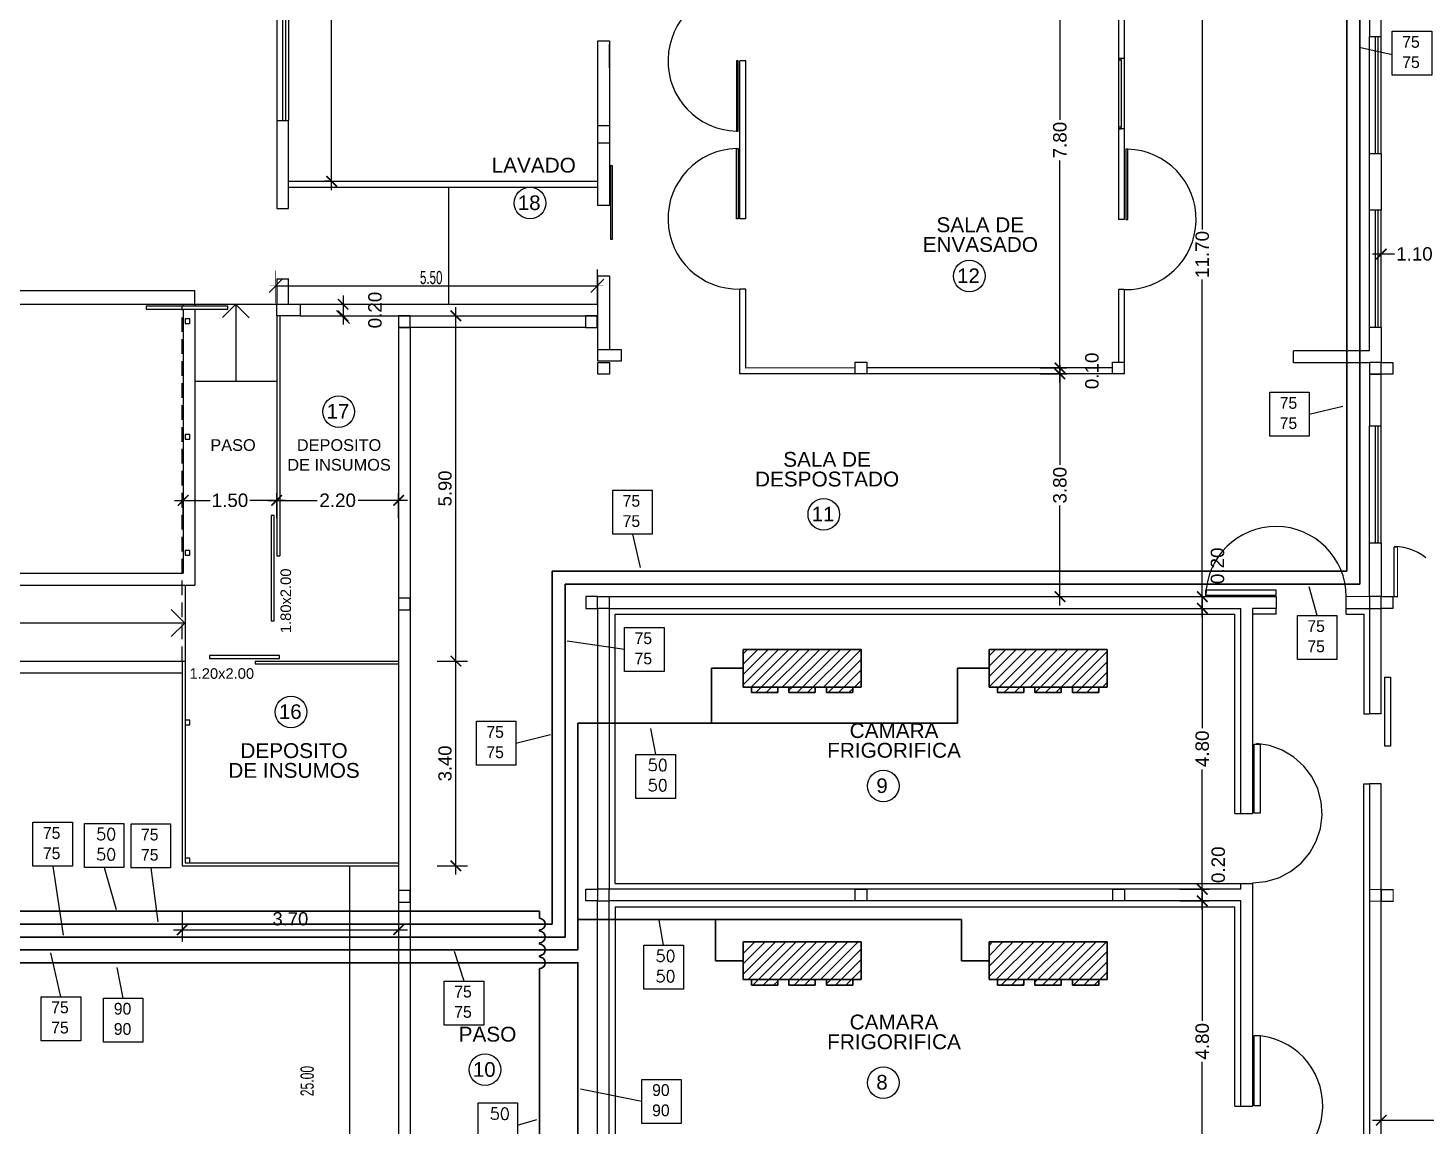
# Model space of a CAD drawing. Extents: x -106 to 115, y -156 to 65.
# Drawn here: x -19.23 to 4.67, y -73.95 to -55.18 of the extents above; entities that cross this region are included whole.
import ezdxf
from ezdxf.enums import TextEntityAlignment as Align

# ---------------------------------------------------------------- set-up
doc = ezdxf.new("R2010")
doc.units = 0
doc.header["$LTSCALE"] = 100
doc.header["$MEASUREMENT"] = 0
doc.linetypes.add('HIDDEN', pattern=[0.375, 0.25, -0.125])
doc.layers.get('0').update_dxf_attribs({"color": 9, "linetype": 'CONTINUOUS'})
doc.layers.get('DEFPOINTS').update_dxf_attribs({"color": 9, "linetype": 'CONTINUOUS'})
for name, color, linetype in [('COTAS', 9, 'CONTINUOUS'), ('IFA-MEDIA 02', 32, 'CONTINUOUS'), ('MUROS', 9, 'CONTINUOUS'), ('PUERTAS', 9, 'CONTINUOUS'), ('SOLADO-CORTE', 9, 'CONTINUOUS'), ('texto', 9, 'CONTINUOUS'), ('UNTITLED-1', 9, 'CONTINUOUS'), ('VENTANAS', 9, 'CONTINUOUS')]:
    doc.layers.add(name, color=color, linetype=linetype)
doc.layers.add('IFA-MEDIA 01', color=20, linetype='CONTINUOUS', lineweight=30)
doc.styles.get("Standard").update_dxf_attribs({"font": 'arial.ttf'})
doc.styles.add('STYLE1', font='arial.ttf', dxfattribs={"width": 0.9})
doc.dimstyles.new('ACOTA100', dxfattribs={"dimtxt": 0.225, "dimasz": 0.18, "dimexe": 0.2, "dimexo": 0.4, "dimgap": 0.07, "dimtad": 1, "dimzin": 0, "dimdsep": 46, "dimtxsty": 'STYLE1', "dimblk1": 'ARCHTICK', "dimblk2": 'ARCHTICK', "dimsah": 1, "dimcen": 0.05, "dimdle": 0.15, "dimclrd": 7, "dimclre": 7, "dimclrt": 7, "dimadec": 0, "dimazin": 0, "dimtfac": 1, "dimtmove": 2, "dimatfit": 3, "dimldrblk": 'ARCHTICK', "dimfxl": 1, "dimtvp": 1, "dimtolj": 1, "dimtzin": 0, "dimarcsym": 0})
doc.dimstyles.get("Standard").update_dxf_attribs({"dimtxt": 0.23, "dimasz": 0.18, "dimexe": 0.12, "dimexo": 0.2, "dimgap": 0.05, "dimtad": 0, "dimzin": 0, "dimdsep": 46, "dimtxsty": 'Standard', "dimblk": 'ARCHTICK', "dimcen": 0.09, "dimdle": 0.15, "dimadec": 0, "dimazin": 0, "dimtfac": 1, "dimtofl": 0, "dimtmove": 2, "dimatfit": 3, "dimfxl": 1, "dimtolj": 1, "dimtzin": 0, "dimarcsym": 0})

# ---------------------------------------------------------------- blocks, each defined once
blk = doc.blocks.new('_ARCHTICK')
at = {"color": 0, "linetype": 'ByBlock', "const_width": 0.15}
blk.add_lwpolyline([(-0.5, -0.5), (0.5, 0.5)], dxfattribs=at)
blk = doc.blocks.new('*D31')
at = {"layer": 'COTAS', "color": 7, "linetype": 'Continuous', "lineweight": -2, "transparency": 16777216}
for p, q in [((-11.919, -69.65), (-11.919, -65.85)), ((-12.241, -66), (-11.719, -66)), ((-12.241, -69.5), (-11.719, -69.5))]:
    blk.add_line(p, q, dxfattribs=at)
at = {"layer": 'DEFPOINTS', "color": 0, "linetype": 'Continuous', "transparency": 16777216}
for p in [(-12.541, -66), (-11.919, -66), (-12.541, -69.5)]:
    blk.add_point(p, dxfattribs=at)
at = {"layer": 'COTAS', "color": 7, "linetype": 'Continuous', "lineweight": -2, "transparency": 16777216, "xscale": 0.18, "yscale": 0.18, "zscale": 0.18}
for p, rotation in [((-11.919, -66), 90), ((-11.919, -69.5), 270)]:
    blk.add_blockref('_ARCHTICK', p, dxfattribs=dict(at, rotation=rotation))
at = {"layer": 'COTAS', "color": 7, "linetype": 'Continuous', "transparency": 16777216, "insert": (-12.104, -67.75), "char_height": 0.225, "attachment_point": 5, "rotation": 90}
blk.add_mtext('\\A1;3.40', dxfattribs=at)
blk = doc.blocks.new('*D32')
at = {"layer": 'COTAS', "color": 7, "linetype": 'Continuous', "lineweight": -2, "transparency": 16777216}
for p, q in [((-11.919, -66.15), (-11.919, -59.95)), ((-12.241, -60.1), (-11.719, -60.1)), ((-12.241, -66), (-11.719, -66))]:
    blk.add_line(p, q, dxfattribs=at)
at = {"layer": 'DEFPOINTS', "color": 0, "linetype": 'Continuous', "transparency": 16777216}
for p in [(-12.541, -60.1), (-11.919, -60.1), (-12.541, -66)]:
    blk.add_point(p, dxfattribs=at)
at = {"layer": 'COTAS', "color": 7, "linetype": 'Continuous', "lineweight": -2, "transparency": 16777216, "xscale": 0.18, "yscale": 0.18, "zscale": 0.18}
for p, rotation in [((-11.919, -60.1), 90), ((-11.919, -66), 270)]:
    blk.add_blockref('_ARCHTICK', p, dxfattribs=dict(at, rotation=rotation))
at = {"layer": 'COTAS', "color": 7, "linetype": 'Continuous', "transparency": 16777216, "insert": (-12.104, -63.05), "char_height": 0.225, "attachment_point": 5, "rotation": 90}
blk.add_mtext('\\A1;5.90', dxfattribs=at)
blk = doc.blocks.new('*D33')
at = {"layer": 'COTAS', "color": 7, "linetype": 'Continuous', "lineweight": -2, "transparency": 16777216}
for p, q in [((-16.598, -70.269), (-16.598, -70.792)), ((-12.898, -70.269), (-12.898, -70.792)), ((-16.748, -70.592), (-12.748, -70.592))]:
    blk.add_line(p, q, dxfattribs=at)
at = {"layer": 'DEFPOINTS', "color": 0, "linetype": 'Continuous', "transparency": 16777216}
for p in [(-16.598, -69.969), (-12.898, -69.969), (-12.898, -70.592)]:
    blk.add_point(p, dxfattribs=at)
at = {"layer": 'COTAS', "color": 7, "linetype": 'Continuous', "lineweight": -2, "transparency": 16777216, "xscale": 0.18, "yscale": 0.18, "zscale": 0.18, "rotation": 180}
blk.add_blockref('_ARCHTICK', (-16.598, -70.592), dxfattribs=at)
at = {"layer": 'COTAS', "color": 7, "linetype": 'Continuous', "lineweight": -2, "transparency": 16777216, "xscale": 0.18, "yscale": 0.18, "zscale": 0.18}
blk.add_blockref('_ARCHTICK', (-12.898, -70.592), dxfattribs=at)
at = {"layer": 'COTAS', "color": 7, "linetype": 'Continuous', "transparency": 16777216, "insert": (-14.748, -70.407), "char_height": 0.225, "attachment_point": 5}
blk.add_mtext('\\A1;3.70', dxfattribs=at)
blk = doc.blocks.new('*D125')
at = {"layer": 'COTAS', "color": 0, "linetype": 'Continuous', "lineweight": -2, "transparency": 16777216}
for p, q in [((-16.732, -63.253), (-16.119, -63.253)), ((-16.581, -63.56), (-16.581, -63.133)), ((-14.832, -63.253), (-15.444, -63.253)), ((-14.982, -63.56), (-14.982, -63.133))]:
    blk.add_line(p, q, dxfattribs=at)
at = {"layer": 'DEFPOINTS', "color": 0, "linetype": 'Continuous', "transparency": 16777216}
for p in [(-14.982, -63.253), (-16.581, -63.76), (-14.982, -63.76)]:
    blk.add_point(p, dxfattribs=at)
at = {"layer": 'COTAS', "color": 0, "linetype": 'Continuous', "lineweight": -2, "transparency": 16777216, "xscale": 0.18, "yscale": 0.18, "zscale": 0.18, "rotation": 180}
blk.add_blockref('_ARCHTICK', (-16.581, -63.253), dxfattribs=at)
at = {"layer": 'COTAS', "color": 0, "linetype": 'Continuous', "lineweight": -2, "transparency": 16777216, "xscale": 0.18, "yscale": 0.18, "zscale": 0.18}
blk.add_blockref('_ARCHTICK', (-14.982, -63.253), dxfattribs=at)
at = {"layer": 'COTAS', "color": 0, "linetype": 'Continuous', "transparency": 16777216, "insert": (-15.781, -63.253), "char_height": 0.23, "attachment_point": 5}
blk.add_mtext('\\A1;1.50', dxfattribs=at)
blk = doc.blocks.new('*D126')
at = {"layer": 'COTAS', "color": 0, "linetype": 'Continuous', "lineweight": -2, "transparency": 16777216}
for p, q in [((-15.132, -63.253), (-14.29, -63.253)), ((-14.982, -63.56), (-14.982, -63.133)), ((-12.748, -63.253), (-13.59, -63.253)), ((-12.898, -63.56), (-12.898, -63.133))]:
    blk.add_line(p, q, dxfattribs=at)
at = {"layer": 'DEFPOINTS', "color": 0, "linetype": 'Continuous', "transparency": 16777216}
for p in [(-12.898, -63.253), (-14.982, -63.76), (-12.898, -63.76)]:
    blk.add_point(p, dxfattribs=at)
at = {"layer": 'COTAS', "color": 0, "linetype": 'Continuous', "lineweight": -2, "transparency": 16777216, "xscale": 0.18, "yscale": 0.18, "zscale": 0.18, "rotation": 180}
blk.add_blockref('_ARCHTICK', (-14.982, -63.253), dxfattribs=at)
at = {"layer": 'COTAS', "color": 0, "linetype": 'Continuous', "lineweight": -2, "transparency": 16777216, "xscale": 0.18, "yscale": 0.18, "zscale": 0.18}
blk.add_blockref('_ARCHTICK', (-12.898, -63.253), dxfattribs=at)
at = {"layer": 'COTAS', "color": 0, "linetype": 'Continuous', "transparency": 16777216, "insert": (-13.94, -63.253), "char_height": 0.23, "attachment_point": 5}
blk.add_mtext('\\A1;2.20', dxfattribs=at)
blk = doc.blocks.new('*D127')
at = {"layer": 'COTAS', "color": 0, "linetype": 'Continuous', "lineweight": -2, "transparency": 16777216}
for p, q in [((3.753, -73.849), (5.65, -73.849)), ((3.903, -74.165), (3.903, -73.729)), ((8.253, -73.849), (6.356, -73.849)), ((8.103, -74.165), (8.103, -73.729))]:
    blk.add_line(p, q, dxfattribs=at)
at = {"layer": 'DEFPOINTS', "color": 0, "linetype": 'Continuous', "transparency": 16777216}
for p in [(8.103, -73.849), (3.903, -74.365), (8.103, -74.365)]:
    blk.add_point(p, dxfattribs=at)
at = {"layer": 'COTAS', "color": 0, "linetype": 'Continuous', "lineweight": -2, "transparency": 16777216, "xscale": 0.18, "yscale": 0.18, "zscale": 0.18, "rotation": 180}
blk.add_blockref('_ARCHTICK', (3.903, -73.849), dxfattribs=at)
at = {"layer": 'COTAS', "color": 0, "linetype": 'Continuous', "lineweight": -2, "transparency": 16777216, "xscale": 0.18, "yscale": 0.18, "zscale": 0.18}
blk.add_blockref('_ARCHTICK', (8.103, -73.849), dxfattribs=at)
at = {"layer": 'COTAS', "color": 0, "linetype": 'Continuous', "transparency": 16777216, "insert": (6.003, -73.849), "char_height": 0.23, "attachment_point": 5}
blk.add_mtext('\\A1;4.20', dxfattribs=at)
blk = doc.blocks.new('*D135')
at = {"layer": 'COTAS', "color": 0, "linetype": 'Continuous', "lineweight": -2, "transparency": 16777216}
for p, q in [((3.753, -59.042), (4.132, -59.042)), ((3.903, -59.445), (3.903, -58.922)), ((5.186, -59.042), (4.807, -59.042)), ((5.036, -59.445), (5.036, -58.922))]:
    blk.add_line(p, q, dxfattribs=at)
at = {"layer": 'DEFPOINTS', "color": 0, "linetype": 'Continuous', "transparency": 16777216}
for p in [(5.036, -59.042), (3.903, -59.645), (5.036, -59.645)]:
    blk.add_point(p, dxfattribs=at)
at = {"layer": 'COTAS', "color": 0, "linetype": 'Continuous', "lineweight": -2, "transparency": 16777216, "xscale": 0.18, "yscale": 0.18, "zscale": 0.18, "rotation": 180}
blk.add_blockref('_ARCHTICK', (3.903, -59.042), dxfattribs=at)
at = {"layer": 'COTAS', "color": 0, "linetype": 'Continuous', "lineweight": -2, "transparency": 16777216, "xscale": 0.18, "yscale": 0.18, "zscale": 0.18}
blk.add_blockref('_ARCHTICK', (5.036, -59.042), dxfattribs=at)
at = {"layer": 'COTAS', "color": 0, "linetype": 'Continuous', "transparency": 16777216, "insert": (4.47, -59.042), "char_height": 0.23, "attachment_point": 5}
blk.add_mtext('\\A1;1.10', dxfattribs=at)
blk = doc.blocks.new('*D141')
at = {"layer": 'COTAS', "color": 0, "linetype": 'Continuous', "lineweight": -2, "transparency": 16777216}
for p, q in [((0.843, -69.95), (0.843, -72.147)), ((0.46, -70.1), (0.963, -70.1)), ((0.843, -75.051), (0.843, -72.853)), ((0.46, -74.901), (0.963, -74.901))]:
    blk.add_line(p, q, dxfattribs=at)
at = {"layer": 'DEFPOINTS', "color": 0, "linetype": 'Continuous', "transparency": 16777216}
for p in [(0.26, -70.1), (0.843, -70.1), (0.26, -74.901)]:
    blk.add_point(p, dxfattribs=at)
at = {"layer": 'COTAS', "color": 0, "linetype": 'Continuous', "lineweight": -2, "transparency": 16777216, "xscale": 0.18, "yscale": 0.18, "zscale": 0.18}
for p, rotation in [((0.843, -70.1), 90), ((0.843, -74.901), 270)]:
    blk.add_blockref('_ARCHTICK', p, dxfattribs=dict(at, rotation=rotation))
at = {"layer": 'COTAS', "color": 0, "linetype": 'Continuous', "transparency": 16777216, "insert": (0.843, -72.5), "char_height": 0.23, "attachment_point": 5, "rotation": 90}
blk.add_mtext('\\A1;4.80', dxfattribs=at)
blk = doc.blocks.new('*D142')
at = {"layer": 'COTAS', "color": 0, "linetype": 'Continuous', "lineweight": -2, "transparency": 16777216}
for p, q in [((0.843, -64.949), (0.843, -67.147)), ((0.46, -65.099), (0.963, -65.099)), ((0.843, -70.05), (0.843, -67.853)), ((0.46, -69.9), (0.963, -69.9))]:
    blk.add_line(p, q, dxfattribs=at)
at = {"layer": 'DEFPOINTS', "color": 0, "linetype": 'Continuous', "transparency": 16777216}
for p in [(0.26, -65.099), (0.843, -65.099), (0.26, -69.9)]:
    blk.add_point(p, dxfattribs=at)
at = {"layer": 'COTAS', "color": 0, "linetype": 'Continuous', "lineweight": -2, "transparency": 16777216, "xscale": 0.18, "yscale": 0.18, "zscale": 0.18}
for p, rotation in [((0.843, -65.099), 90), ((0.843, -69.9), 270)]:
    blk.add_blockref('_ARCHTICK', p, dxfattribs=dict(at, rotation=rotation))
at = {"layer": 'COTAS', "color": 0, "linetype": 'Continuous', "transparency": 16777216, "insert": (0.843, -67.5), "char_height": 0.23, "attachment_point": 5, "rotation": 90}
blk.add_mtext('\\A1;4.80', dxfattribs=at)
blk = doc.blocks.new('*D143')
at = {"layer": 'COTAS', "color": 0, "linetype": 'Continuous', "lineweight": -2, "transparency": 16777216}
for p, q in [((0.843, -53.05), (0.843, -58.623)), ((0.46, -53.2), (0.963, -53.2)), ((0.843, -65.049), (0.843, -59.476)), ((0.46, -64.899), (0.963, -64.899))]:
    blk.add_line(p, q, dxfattribs=at)
at = {"layer": 'DEFPOINTS', "color": 0, "linetype": 'Continuous', "transparency": 16777216}
for p in [(0.26, -53.2), (0.843, -53.2), (0.26, -64.899)]:
    blk.add_point(p, dxfattribs=at)
at = {"layer": 'COTAS', "color": 0, "linetype": 'Continuous', "lineweight": -2, "transparency": 16777216, "xscale": 0.18, "yscale": 0.18, "zscale": 0.18}
for p, rotation in [((0.843, -53.2), 90), ((0.843, -64.899), 270)]:
    blk.add_blockref('_ARCHTICK', p, dxfattribs=dict(at, rotation=rotation))
at = {"layer": 'COTAS', "color": 0, "linetype": 'Continuous', "transparency": 16777216, "insert": (0.843, -59.05), "char_height": 0.23, "attachment_point": 5, "rotation": 90}
blk.add_mtext('\\A1;11.70', dxfattribs=at)
blk = doc.blocks.new('*D180')
at = {"layer": 'COTAS', "color": 0, "linetype": 'Continuous', "lineweight": -2, "transparency": 16777216}
for p, q in [((-13.848, -59.75), (-13.848, -60.25)), ((-14.212, -59.9), (-13.728, -59.9)), ((-14.212, -60.1), (-13.728, -60.1))]:
    blk.add_line(p, q, dxfattribs=at)
at = {"layer": 'DEFPOINTS', "color": 0, "linetype": 'Continuous', "transparency": 16777216}
for p in [(-14.412, -59.9), (-14.412, -60.1), (-13.848, -60.1)]:
    blk.add_point(p, dxfattribs=at)
at = {"layer": 'COTAS', "color": 0, "linetype": 'Continuous', "lineweight": -2, "transparency": 16777216, "xscale": 0.18, "yscale": 0.18, "zscale": 0.18}
for p, rotation in [((-13.848, -59.9), 90), ((-13.848, -60.1), 270)]:
    blk.add_blockref('_ARCHTICK', p, dxfattribs=dict(at, rotation=rotation))
at = {"layer": 'COTAS', "color": 0, "linetype": 'Continuous', "transparency": 16777216, "insert": (-13.301, -60), "char_height": 0.23, "attachment_point": 5, "rotation": 90}
blk.add_mtext('\\A1;0.20', dxfattribs=at)
blk = doc.blocks.new('*D233')
at = {"layer": 'COTAS', "color": 0, "linetype": 'Continuous', "lineweight": -2, "transparency": 16777216}
for p, q in [((-1.591, -60.94), (-1.591, -62.646)), ((-1.931, -61.09), (-1.471, -61.09)), ((-1.591, -65.049), (-1.591, -63.343)), ((-1.931, -64.899), (-1.471, -64.899))]:
    blk.add_line(p, q, dxfattribs=at)
at = {"layer": 'DEFPOINTS', "color": 0, "linetype": 'Continuous', "transparency": 16777216}
for p in [(-2.131, -61.09), (-1.591, -61.09), (-2.131, -64.899)]:
    blk.add_point(p, dxfattribs=at)
at = {"layer": 'COTAS', "color": 0, "linetype": 'Continuous', "lineweight": -2, "transparency": 16777216, "xscale": 0.18, "yscale": 0.18, "zscale": 0.18}
for p, rotation in [((-1.591, -61.09), 90), ((-1.591, -64.899), 270)]:
    blk.add_blockref('_ARCHTICK', p, dxfattribs=dict(at, rotation=rotation))
at = {"layer": 'COTAS', "color": 0, "linetype": 'Continuous', "transparency": 16777216, "insert": (-1.591, -62.995), "char_height": 0.23, "attachment_point": 5, "rotation": 90}
blk.add_mtext('\\A1;3.80', dxfattribs=at)
blk = doc.blocks.new('*D234')
at = {"layer": 'COTAS', "color": 0, "linetype": 'Continuous', "lineweight": -2, "transparency": 16777216}
for p, q in [((-1.591, -61.24), (-1.591, -60.84)), ((-1.931, -60.99), (-1.471, -60.99)), ((-1.931, -61.09), (-1.471, -61.09))]:
    blk.add_line(p, q, dxfattribs=at)
at = {"layer": 'DEFPOINTS', "color": 0, "linetype": 'Continuous', "transparency": 16777216}
for p in [(-2.131, -60.99), (-2.131, -61.09), (-1.591, -60.99)]:
    blk.add_point(p, dxfattribs=at)
at = {"layer": 'COTAS', "color": 0, "linetype": 'Continuous', "lineweight": -2, "transparency": 16777216, "xscale": 0.18, "yscale": 0.18, "zscale": 0.18}
for p, rotation in [((-1.591, -60.99), 90), ((-1.591, -61.09), 270)]:
    blk.add_blockref('_ARCHTICK', p, dxfattribs=dict(at, rotation=rotation))
at = {"layer": 'COTAS', "color": 0, "linetype": 'Continuous', "transparency": 16777216, "insert": (-1.043, -61.04), "char_height": 0.23, "attachment_point": 5, "rotation": 90}
blk.add_mtext('\\A1;0.10', dxfattribs=at)
blk = doc.blocks.new('*D235')
at = {"layer": 'COTAS', "color": 0, "linetype": 'Continuous', "lineweight": -2, "transparency": 16777216}
for p, q in [((-1.591, -53.05), (-1.591, -56.748)), ((-1.931, -53.2), (-1.471, -53.2)), ((-1.591, -61.14), (-1.591, -57.442)), ((-1.931, -60.99), (-1.471, -60.99))]:
    blk.add_line(p, q, dxfattribs=at)
at = {"layer": 'DEFPOINTS', "color": 0, "linetype": 'Continuous', "transparency": 16777216}
for p in [(-2.131, -53.2), (-1.591, -53.2), (-2.131, -60.99)]:
    blk.add_point(p, dxfattribs=at)
at = {"layer": 'COTAS', "color": 0, "linetype": 'Continuous', "lineweight": -2, "transparency": 16777216, "xscale": 0.18, "yscale": 0.18, "zscale": 0.18}
for p, rotation in [((-1.591, -53.2), 90), ((-1.591, -60.99), 270)]:
    blk.add_blockref('_ARCHTICK', p, dxfattribs=dict(at, rotation=rotation))
at = {"layer": 'COTAS', "color": 0, "linetype": 'Continuous', "transparency": 16777216, "insert": (-1.591, -57.095), "char_height": 0.23, "attachment_point": 5, "rotation": 90}
blk.add_mtext('\\A1;7.80', dxfattribs=at)
blk = doc.blocks.new('*D263')
at = {"layer": 'COTAS', "color": 0, "linetype": 'Continuous', "lineweight": -2, "transparency": 16777216}
for p, q in [((-14.043, -51.25), (-14.043, -54.251)), ((-14.048, -51.4), (-14.163, -51.4)), ((-14.043, -57.95), (-14.043, -54.949)), ((-14.087, -57.8), (-14.163, -57.8))]:
    blk.add_line(p, q, dxfattribs=at)
at = {"layer": 'DEFPOINTS', "color": 0, "linetype": 'Continuous', "transparency": 16777216}
for p in [(-14.043, -51.4), (-13.848, -51.4), (-13.887, -57.8)]:
    blk.add_point(p, dxfattribs=at)
at = {"layer": 'COTAS', "color": 0, "linetype": 'Continuous', "lineweight": -2, "transparency": 16777216, "xscale": 0.18, "yscale": 0.18, "zscale": 0.18}
for p, rotation in [((-14.043, -51.4), 90), ((-14.043, -57.8), 270)]:
    blk.add_blockref('_ARCHTICK', p, dxfattribs=dict(at, rotation=rotation))
at = {"layer": 'COTAS', "color": 0, "linetype": 'Continuous', "transparency": 16777216, "insert": (-14.043, -54.6), "char_height": 0.23, "attachment_point": 5, "rotation": 90}
blk.add_mtext('\\A1;6.40', dxfattribs=at)
blk = doc.blocks.new('hx4527')
at = {"layer": 'IFA-MEDIA 01', "linetype": 'Continuous'}
h = blk.add_hatch(dxfattribs=at)
h.set_pattern_fill('ANSI31', color=256)
h.paths.add_polyline_path([(-5.788, -75.927), (-7.808, -75.927), (-7.808, -76.572), (-5.788, -76.572)])
h.paths.add_polyline_path([(-7.216, -76.572), (-7.666, -76.572), (-7.666, -76.667), (-7.216, -76.667)])
h.paths.add_polyline_path([(-6.573, -76.572), (-7.023, -76.572), (-7.023, -76.667), (-6.573, -76.667)])
h.paths.add_polyline_path([(-5.931, -76.572), (-6.381, -76.572), (-6.381, -76.667), (-5.931, -76.667)])
for p, q in [((-7.808, -75.927), (-5.788, -75.927)), ((-7.808, -75.927), (-7.808, -76.572)), ((-7.808, -75.927), (-5.788, -75.927)), ((-5.788, -75.927), (-5.788, -76.572)), ((-5.788, -76.572), (-7.808, -76.572)), ((-7.666, -76.667), (-7.666, -76.572)), ((-7.666, -76.667), (-7.216, -76.667)), ((-7.216, -76.667), (-7.216, -76.572)), ((-7.023, -76.667), (-7.023, -76.572)), ((-7.023, -76.667), (-6.573, -76.667)), ((-6.573, -76.667), (-6.573, -76.572)), ((-6.381, -76.667), (-6.381, -76.572)), ((-6.381, -76.667), (-5.931, -76.667)), ((-5.931, -76.667), (-5.931, -76.572))]:
    blk.add_line(p, q, dxfattribs=at)

msp = doc.modelspace()

# ---------------------------------------------------------------- linework, layer by layer
at = {"linetype": 'Continuous'}
for p, q in [((-14.982, -53.501), (-14.982, -56.761)), ((-14.882, -53.501), (-14.882, -56.761)), ((-14.832, -53.501), (-14.832, -56.761)), ((-14.781, -53.501), (-14.781, -56.761)), ((3.703, -54.602), (3.703, -55.326)), ((3.903, -55.326), (3.903, -54.602)), ((-9.492, -55.4), (-9.292, -55.4)), ((3.703, -57.326), (3.703, -55.326)), ((3.703, -55.326), (3.903, -55.326)), ((3.803, -57.326), (3.803, -55.326)), ((3.853, -57.326), (3.853, -55.326)), ((3.903, -57.326), (3.903, -55.326)), ((-14.982, -56.761), (-14.781, -56.761)), ((-14.982, -56.761), (-14.982, -58.265)), ((-14.781, -58.265), (-14.781, -56.761)), ((-14.781, -57.8), (-9.5, -57.8)), ((-14.781, -57.9), (-9.5, -57.9)), ((-14.982, -58.265), (-14.781, -58.265)), ((3.703, -60.295), (3.703, -58.295)), ((3.803, -60.295), (3.803, -58.295)), ((3.853, -60.295), (3.853, -58.295)), ((3.903, -60.295), (3.903, -58.295)), ((-14.982, -59.465), (-14.781, -59.465)), ((-14.982, -59.465), (-14.982, -59.9)), ((-14.781, -59.9), (-14.781, -59.465)), ((-16.581, -59.9), (-16.581, -59.935)), ((-16.581, -59.985), (-16.581, -64.5)), ((-16.381, -59.9), (-16.381, -59.935)), ((-16.381, -59.9), (-14.982, -59.9)), ((-16.381, -59.985), (-16.381, -64.7)), ((-14.582, -59.9), (-9.5, -59.9)), ((-14.582, -60.1), (-9.5, -60.1)), ((-9.7, -60.3), (-12.898, -60.3)), ((-12.898, -60.3), (-12.898, -85.1)), ((-12.698, -60.3), (-12.698, -85.1)), ((3.703, -60.7), (3.703, -60.295)), ((3.703, -60.295), (3.903, -60.295)), ((3.903, -60.295), (3.903, -60.895)), ((2.404, -60.9), (2.404, -60.7)), ((3.703, -60.7), (2.404, -60.7)), ((3.703, -60.9), (2.404, -60.9)), ((3.903, -61.095), (3.703, -61.095)), ((3.703, -61.095), (3.703, -61.98)), ((3.903, -61.98), (3.903, -61.095)), ((-16.381, -61.218), (-14.982, -61.218)), ((3.703, -63.98), (3.703, -61.98)), ((3.703, -61.98), (3.903, -61.98)), ((3.803, -63.98), (3.803, -61.98)), ((3.853, -63.98), (3.853, -61.98)), ((3.903, -63.98), (3.903, -61.98)), ((3.703, -64.899), (3.703, -63.98)), ((3.703, -63.98), (3.903, -63.98)), ((3.903, -63.98), (3.903, -64.899)), ((-21.081, -64.5), (-16.581, -64.5)), ((-21.081, -64.7), (-16.381, -64.7)), ((-16.548, -64.7), (-16.548, -66)), ((-9.295, -64.899), (1.701, -64.899)), ((1.701, -64.88), (1.701, -64.899)), ((1.701, -64.899), (2.107, -64.899)), ((2.107, -64.899), (2.107, -65.099)), ((3.303, -65.099), (3.303, -64.899)), ((3.703, -64.899), (3.303, -64.9)), ((-9.495, -65.099), (-9.495, -69.9)), ((-9.295, -65.099), (-9.295, -69.9)), ((-9.295, -65.099), (1.501, -65.099)), ((-9.195, -69.8), (-9.195, -65.199)), ((-9.195, -65.199), (1.401, -65.199)), ((1.401, -68.605), (1.401, -65.199)), ((1.501, -68.605), (1.501, -65.099)), ((2.107, -65.099), (1.701, -65.099)), ((1.701, -65.099), (1.701, -68.605)), ((2.107, -65.199), (1.701, -65.199)), ((2.107, -65.199), (2.107, -65.099)), ((3.303, -65.099), (3.703, -65.099)), ((3.303, -65.199), (3.303, -65.104)), ((3.303, -65.199), (3.603, -65.199)), ((3.603, -65.199), (3.603, -66.901)), ((3.703, -65.099), (3.703, -66.901)), ((3.903, -66.901), (3.903, -65.104)), ((-21.081, -66), (-16.598, -66)), ((-21.081, -66.2), (-16.598, -66.2)), ((3.603, -66.901), (3.702, -66.901)), ((3.903, -66.901), (3.703, -66.901)), ((3.603, -81.947), (3.603, -68.098)), ((3.603, -68.098), (3.703, -68.098)), ((3.903, -68.098), (3.703, -68.098)), ((3.703, -68.098), (3.703, -81.947)), ((3.903, -81.947), (3.903, -68.098)), ((1.401, -68.605), (1.501, -68.605)), ((1.501, -68.605), (1.701, -68.605)), ((1.501, -69.9), (-9.295, -69.9)), ((-9.195, -69.8), (1.501, -69.8)), ((1.501, -69.9), (1.501, -69.8)), ((1.501, -69.8), (1.701, -69.8)), ((1.701, -69.8), (1.701, -73.606)), ((-9.495, -74.901), (-9.495, -70.1)), ((-9.295, -74.901), (-9.295, -70.1)), ((1.501, -70.1), (-9.295, -70.1)), ((-9.195, -70.2), (1.401, -70.2)), ((-9.195, -70.2), (-9.195, -74.801)), ((1.401, -73.606), (1.401, -70.2)), ((1.501, -73.606), (1.501, -70.1)), ((1.401, -73.606), (1.501, -73.606)), ((1.501, -73.606), (1.701, -73.606))]:
    msp.add_line(p, q, dxfattribs=at)
for points in [[(3.903, -58.295), (3.703, -58.295), (3.703, -57.326), (3.903, -57.326)], [(-14.982, -59.9), (-14.582, -59.9), (-14.582, -60.1), (-14.982, -60.1)], [(-16.548, -60.23), (-16.468, -60.23), (-16.468, -60.15), (-16.548, -60.15)], [(-12.898, -60.3), (-12.698, -60.3), (-12.698, -60.1), (-12.898, -60.1)], [(-9.5, -60.1), (-9.7, -60.1), (-9.7, -60.3), (-9.5, -60.3)], [(3.703, -61.095), (3.903, -61.095), (3.903, -60.895), (3.703, -60.895)], [(4.103, -61.095), (3.903, -61.095), (3.903, -60.895), (4.103, -60.895)], [(-16.548, -62.21), (-16.468, -62.21), (-16.468, -62.13), (-16.548, -62.13)], [(-16.548, -64.19), (-16.468, -64.19), (-16.468, -64.11), (-16.548, -64.11)], [(-12.898, -65.123), (-12.698, -65.123), (-12.698, -64.923), (-12.898, -64.923)], [(-9.695, -65.099), (-9.495, -65.099), (-9.495, -64.899), (-9.695, -64.899)], [(-9.295, -65.099), (-9.495, -65.099), (-9.495, -64.899), (-9.295, -64.899)], [(3.703, -65.099), (3.903, -65.099), (3.903, -64.899), (3.703, -64.899)], [(4.103, -65.099), (3.903, -65.099), (3.903, -64.899), (4.103, -64.899)], [(-16.548, -67.09), (-16.468, -67.09), (-16.468, -67.01), (-16.548, -67.01)], [(-16.548, -69.45), (-16.468, -69.45), (-16.468, -69.37), (-16.548, -69.37)], [(-12.898, -70.123), (-12.698, -70.123), (-12.698, -69.923), (-12.898, -69.923)], [(-9.495, -70.1), (-9.695, -70.1), (-9.695, -69.9), (-9.495, -69.9)], [(-9.495, -70.1), (-9.295, -70.1), (-9.295, -69.9), (-9.495, -69.9)], [(-5.09, -69.9), (-4.89, -69.9), (-4.89, -70.1), (-5.09, -70.1)], [(-0.687, -69.9), (-0.487, -69.9), (-0.487, -70.1), (-0.687, -70.1)]]:
    msp.add_lwpolyline(points, close=True, dxfattribs=at)
at = {"layer": 'COTAS', "linetype": 'Continuous'}
for p, q in [((-12.041, -59.9), (-12.041, -57.9)), ((0.843, -65.249), (0.843, -64.749)), ((0.46, -64.899), (0.963, -64.899)), ((0.46, -65.099), (0.963, -65.099)), ((0.843, -70.25), (0.843, -69.75)), ((0.46, -69.9), (0.963, -69.9)), ((0.46, -70.1), (0.963, -70.1))]:
    msp.add_line(p, q, dxfattribs=at)
at = {"layer": 'IFA-MEDIA 01', "linetype": 'Continuous'}
for p, q in [((3.316, -64.465), (3.316, -11.235)), ((3.536, -64.685), (3.536, -25.077)), ((-10.271, -70.497), (-10.271, -64.465)), ((3.316, -64.465), (-10.271, -64.465)), ((-10.051, -70.717), (-10.051, -64.685)), ((3.536, -64.685), (-10.051, -64.685)), ((-7.009, -66.122), (-7.549, -66.122)), ((-7.549, -66.122), (-7.549, -67.064)), ((-2.802, -66.122), (-3.343, -66.122)), ((-3.343, -66.122), (-3.343, -67.064)), ((-9.831, -70.937), (-9.831, -67.064)), ((-3.343, -67.064), (-9.831, -67.064)), ((-37.906, -70.277), (-10.491, -70.277)), ((-37.686, -70.497), (-10.271, -70.497)), ((-10.491, -70.277), (-10.491, -70.397)), ((-3.273, -70.416), (-9.831, -70.416)), ((-7.48, -71.122), (-7.48, -70.416)), ((-3.273, -71.122), (-3.273, -70.416)), ((-37.466, -70.717), (-10.051, -70.717)), ((-10.491, -70.597), (-10.491, -70.617)), ((-37.246, -70.937), (-9.831, -70.937)), ((-10.491, -70.817), (-10.491, -70.837)), ((-37.026, -71.157), (-9.831, -71.157)), ((-10.491, -71.037), (-10.491, -71.057)), ((-9.831, -71.146), (-9.831, -80.417)), ((-7.009, -71.122), (-7.48, -71.122)), ((-2.802, -71.122), (-3.273, -71.122)), ((-10.491, -71.257), (-10.491, -84.468))]:
    msp.add_line(p, q, dxfattribs=at)
for centre in [(-10.491, -70.497), (-10.491, -70.717), (-10.491, -70.937), (-10.491, -71.157)]:
    msp.add_arc(centre, 0.1, 270, 90, dxfattribs=at)
at = {"layer": 'IFA-MEDIA 02', "linetype": 'Continuous'}
for p, q in [((4.092, -55.637), (3.554, -55.516)), ((2.671, -61.781), (3.247, -61.644)), ((-8.9, -63.831), (-8.767, -64.4)), ((2.807, -65.22), (2.673, -64.733)), ((-9.034, -65.803), (-10.018, -65.66)), ((-8.502, -67.595), (-8.586, -67.15)), ((-10.893, -67.406), (-10.299, -67.256)), ((-18.812, -69.508), (-18.635, -70.686)), ((-17.932, -69.529), (-17.726, -70.245)), ((-17.135, -69.535), (-17.014, -70.46)), ((-8.366, -70.859), (-8.444, -70.43)), ((-18.67, -71.737), (-18.845, -70.986)), ((-11.779, -71.469), (-11.941, -70.967)), ((-17.607, -71.76), (-17.711, -71.236)), ((-8.739, -73.527), (-9.79, -73.317)), ((-10.865, -73.931), (-10.533, -73.835))]:
    msp.add_line(p, q, dxfattribs=at)
at = {"layer": 'IFA-MEDIA 02'}
for points in [[(4.092, -55.234), (4.766, -55.234), (4.766, -55.986), (4.092, -55.986)], [(1.997, -61.405), (2.671, -61.405), (2.671, -62.157), (1.997, -62.157)], [(-9.237, -63.078), (-8.563, -63.078), (-8.563, -63.831), (-9.237, -63.831)], [(2.469, -65.22), (3.144, -65.22), (3.144, -65.972), (2.469, -65.972)], [(-9.034, -65.427), (-8.359, -65.427), (-8.359, -66.179), (-9.034, -66.179)], [(-11.567, -67.03), (-10.893, -67.03), (-10.893, -67.782), (-11.567, -67.782)], [(-8.839, -67.595), (-8.165, -67.595), (-8.165, -68.347), (-8.839, -68.347)], [(-19.15, -68.756), (-18.475, -68.756), (-18.475, -69.508), (-19.15, -69.508)], [(-18.27, -68.777), (-17.595, -68.777), (-17.595, -69.529), (-18.27, -69.529)], [(-17.472, -68.783), (-16.798, -68.783), (-16.798, -69.535), (-17.472, -69.535)], [(-8.704, -70.859), (-8.029, -70.859), (-8.029, -71.611), (-8.704, -71.611)], [(-12.116, -71.469), (-11.442, -71.469), (-11.442, -72.221), (-12.116, -72.221)], [(-19.007, -71.737), (-18.333, -71.737), (-18.333, -72.489), (-19.007, -72.489)], [(-17.944, -71.76), (-17.269, -71.76), (-17.269, -72.512), (-17.944, -72.512)], [(-8.739, -73.151), (-8.065, -73.151), (-8.065, -73.903), (-8.739, -73.903)], [(-11.539, -73.554), (-10.865, -73.554), (-10.865, -74.307), (-11.539, -74.307)]]:
    msp.add_lwpolyline(points, close=True, dxfattribs=at)
at = {"layer": 'MUROS'}
for p, q in [((-6.963, -55.741), (-7.063, -55.741)), ((-0.492, -55.7), (-0.592, -55.7)), ((-0.492, -56.9), (-0.592, -56.9)), ((-6.963, -58.441), (-7.063, -58.441)), ((-0.492, -58.45), (-0.592, -58.45)), ((-6.963, -59.641), (-7.063, -59.641)), ((-0.492, -59.65), (-0.592, -59.65))]:
    msp.add_line(p, q, dxfattribs=at)
at = {"layer": 'MUROS', "linetype": 'Continuous'}
for p, q in [((-21.831, -59.668), (-16.381, -59.668)), ((-16.381, -59.9), (-16.381, -59.668)), ((-22.032, -59.9), (-16.381, -59.9)), ((-14.982, -60.1), (-14.982, -64.2)), ((-14.931, -60.1), (-14.931, -64.2)), ((-14.982, -64.2), (-14.931, -64.2)), ((-16.598, -66), (-16.598, -69.5)), ((-16.598, -66), (-16.548, -66)), ((-16.548, -66), (-16.548, -69.45)), ((-15.348, -66), (-15.348, -66.05)), ((-15.348, -66), (-12.898, -66)), ((-15.348, -66.05), (-12.898, -66.05)), ((-16.598, -69.5), (-12.898, -69.5)), ((-16.548, -69.45), (-12.898, -69.45))]:
    msp.add_line(p, q, dxfattribs=at)
at = {"layer": 'MUROS', "linetype": 'HIDDEN', "ltscale": 0.01}
msp.add_line((-16.598, -66), (-16.598, -59.92), dxfattribs=at)
at = {"layer": 'MUROS', "linetype": 'Continuous', "flags": 128}
for points in [[(-0.592, -54.9), (-0.592, -55.7)], [(-0.492, -54.9), (-0.492, -55.7)], [(-7.063, -58.441), (-7.063, -55.741)], [(-6.963, -58.441), (-6.963, -55.741)], [(-0.592, -56.9), (-0.592, -58.45)], [(-0.492, -56.9), (-0.492, -58.45)], [(-0.492, -59.65), (-0.492, -61.09), (-7.063, -61.091), (-7.063, -59.641)], [(-5.091, -60.99), (-6.963, -60.991), (-6.963, -59.641)], [(-0.592, -59.65), (-0.592, -60.89)], [(-0.692, -60.99), (-4.891, -60.99)]]:
    msp.add_lwpolyline(points, dxfattribs=at)
at = {"layer": 'PUERTAS'}
for points in [[(-7.122, -55.741), (-7.122, -56.941), (-7.092, -56.941), (-7.092, -55.741)], [(-7.122, -58.441), (-7.122, -57.241), (-7.092, -57.241), (-7.092, -58.441)], [(-0.432, -58.45), (-0.432, -57.25), (-0.462, -57.25), (-0.462, -58.45)]]:
    msp.add_lwpolyline(points, close=True, dxfattribs=at)
at = {"layer": 'PUERTAS', "linetype": 'Continuous'}
msp.add_lwpolyline([(-17.215, -59.985), (-15.815, -59.985), (-15.815, -59.935), (-17.215, -59.935)], close=True, dxfattribs=at)
at = {"layer": 'PUERTAS'}
for centre, start, end in [((-7.092, -55.741), 88.5837, 268.5837), ((-7.092, -58.441), 91.4163, 271.4163), ((-0.462, -58.45), 268.5837, 88.5837)]:
    msp.add_arc(centre, 1.2, start, end, dxfattribs=at)
at = {"layer": 'SOLADO-CORTE', "linetype": 'Continuous'}
for points in [[(-15.077, -65.313), (-15.027, -65.313), (-15.027, -63.513), (-15.077, -63.513)], [(-14.933, -65.956), (-14.933, -65.906), (-16.133, -65.906), (-16.133, -65.956)]]:
    msp.add_lwpolyline(points, close=True, dxfattribs=at)
at = {"layer": 'texto', "linetype": 'Continuous'}
msp.add_lwpolyline([(-9.243, -58.787), (-9.243, -57.537), (-9.273, -57.537), (-9.273, -58.787)], close=True, dxfattribs=at)
for centre, radius in [((4.578, -45.728), 110.721), ((-10.652, -58.172), 0.27), ((-3.14, -59.419), 0.27), ((-13.921, -61.736), 0.27), ((-5.628, -63.493), 0.27), ((-14.737, -66.87), 0.27), ((-4.612, -68.135), 0.27), ((-11.42, -72.986), 0.27), ((-4.612, -73.205), 0.27)]:
    msp.add_circle(centre, radius, dxfattribs=at)
at = {"layer": 'UNTITLED-1', "linetype": 'Continuous'}
for p, q in [((-9.492, -58.215), (-9.492, -55.4)), ((-9.297, -55.454), (-9.297, -55.859)), ((-9.292, -55.4), (-9.292, -58.215)), ((-9.49, -56.846), (-9.29, -56.846)), ((-9.49, -57.146), (-9.49, -56.846)), ((-9.29, -56.846), (-9.29, -57.146)), ((-9.29, -57.146), (-9.49, -57.146)), ((-9.292, -58.215), (-9.492, -58.215)), ((-9.308, -58.217), (-9.426, -58.211)), ((-9.5, -59.307), (-9.5, -59.887)), ((-9.492, -59.415), (-9.292, -59.415)), ((-9.492, -60.68), (-9.492, -59.415)), ((-9.292, -59.415), (-9.292, -60.68)), ((-15, -59.587), (-9.5, -59.587)), ((-15.681, -59.9), (-15.911, -60.13)), ((-15.681, -59.9), (-15.681, -61.218)), ((-15.681, -59.906), (-15.452, -60.136)), ((-9.292, -60.68), (-9.492, -60.68)), ((-9.491, -60.676), (-9.091, -60.676)), ((-9.491, -60.876), (-9.491, -60.676)), ((-9.091, -60.676), (-9.091, -60.876)), ((-9.091, -60.876), (-9.491, -60.876)), ((-9.491, -60.896), (-9.291, -60.896)), ((-9.491, -61.096), (-9.491, -60.896)), ((-9.291, -60.896), (-9.291, -61.096)), ((-5.091, -60.891), (-4.891, -60.891)), ((-5.091, -61.091), (-5.091, -60.891)), ((-4.891, -60.891), (-4.891, -61.091)), ((-9.291, -61.096), (-9.491, -61.096)), ((-4.891, -61.091), (-5.091, -61.091)), ((4.21, -64.048), (4.127, -64.044)), ((4.292, -64.06), (4.21, -64.048)), ((4.373, -64.08), (4.292, -64.06)), ((4.452, -64.108), (4.373, -64.08)), ((4.527, -64.144), (4.452, -64.108)), ((4.599, -64.187), (4.527, -64.144)), ((4.666, -64.236), (4.599, -64.187)), ((0.903, -64.78), (2.103, -64.78)), ((0.903, -64.88), (0.903, -64.78)), ((2.103, -64.88), (0.903, -64.88)), ((2.103, -64.78), (2.103, -64.88)), ((-16.554, -65.35), (-16.784, -65.12)), ((-16.548, -65.35), (-21.081, -65.35)), ((-16.554, -65.35), (-16.784, -65.58)), ((3.963, -66.274), (4.063, -66.274)), ((3.963, -67.454), (3.963, -66.274)), ((4.063, -66.274), (4.063, -67.454)), ((1.733, -67.42), (1.833, -67.42)), ((1.733, -68.6), (1.733, -67.42)), ((1.995, -67.446), (1.768, -67.412)), ((1.833, -67.42), (1.833, -68.6)), ((2.21, -67.523), (1.995, -67.446)), ((2.407, -67.641), (2.21, -67.523)), ((2.578, -67.794), (2.407, -67.641)), ((4.063, -67.454), (3.963, -67.454)), ((2.717, -67.976), (2.578, -67.794)), ((2.817, -68.182), (2.717, -67.976)), ((2.877, -68.404), (2.817, -68.182)), ((1.833, -68.6), (1.733, -68.6)), ((2.893, -68.632), (2.877, -68.404)), ((2.864, -68.86), (2.893, -68.632)), ((2.681, -69.278), (2.793, -69.078)), ((2.793, -69.078), (2.864, -68.86)), ((2.533, -69.453), (2.681, -69.278)), ((-13.733, -96.014), (-13.733, -69.5)), ((2.354, -69.596), (2.533, -69.453)), ((1.703, -69.79), (1.931, -69.768)), ((1.931, -69.768), (2.151, -69.703)), ((2.151, -69.703), (2.354, -69.596))]:
    msp.add_line(p, q, dxfattribs=at)
at = {"layer": 'UNTITLED-1'}
for p, q in [((-14.888, -59.475), (-15.112, -59.7)), ((-9.612, -59.7), (-9.388, -59.475)), ((-13.959, -60.008), (-13.735, -60.232))]:
    msp.add_line(p, q, dxfattribs=at)
at = {"layer": 'UNTITLED-1', "linetype": 'Continuous', "const_width": 0.00762}
for points in [[(-15, -59.327), (-15, -59.887)], [(-15.1, -59.587), (-15, -59.587)], [(-9.5, -59.587), (-9.4, -59.587)], [(-13.847, -60.12), (-13.847, -60.22)]]:
    msp.add_lwpolyline(points, dxfattribs=at)
at = {"layer": 'UNTITLED-1', "linetype": 'Continuous'}
for points in [[(-0.692, -60.89), (-0.492, -60.89), (-0.492, -61.09), (-0.692, -61.09)], [(1.733, -72.4), (1.833, -72.4), (1.833, -73.6), (1.733, -73.6)]]:
    msp.add_lwpolyline(points, close=True, dxfattribs=at)
at = {"layer": 'UNTITLED-1', "linetype": 'Continuous', "const_width": 0.0203}
for points in [[(4.122, -64.054), (4.182, -64.054), (4.182, -64.899), (4.122, -64.899)], [(3.704, -69.905), (3.904, -69.905), (3.904, -70.105), (3.704, -70.105)], [(3.906, -69.907), (4.106, -69.907), (4.106, -70.107), (3.906, -70.107)]]:
    msp.add_lwpolyline(points, close=True, dxfattribs=at)
at = {"layer": 'UNTITLED-1', "linetype": 'Continuous'}
for centre, start, end in [((2.103, -64.9), 0, 179.3649), ((1.703, -73.6), 270, 87.6168)]:
    msp.add_arc(centre, 1.2, start, end, dxfattribs=at)
at = {"layer": 'VENTANAS'}
for p, q in [((-0.592, -55.725), (-0.592, -56.875)), ((-0.542, -55.725), (-0.542, -56.875)), ((-0.492, -55.7), (-0.492, -56.9))]:
    msp.add_line(p, q, dxfattribs=at)
for points in [[(-0.592, -55.7), (-0.592, -55.725), (-0.542, -55.725), (-0.542, -55.7)], [(-0.592, -56.875), (-0.592, -56.9), (-0.542, -56.9), (-0.542, -56.875)]]:
    msp.add_lwpolyline(points, close=True, dxfattribs=at)

# ---------------------------------------------------------------- block references
at = {"layer": 'COTAS', "linetype": 'Continuous', "xscale": 0.18, "yscale": 0.18, "zscale": 0.18}
for p, rotation in [((0.843, -64.899), 90), ((0.843, -65.099), 270), ((0.843, -69.9), 90), ((0.843, -70.1), 270)]:
    msp.add_blockref('_ARCHTICK', p, dxfattribs=dict(at, rotation=rotation))
at = {"layer": 'IFA-MEDIA 01', "linetype": 'Continuous'}
for p in [(0.8, 10.127), (5.006, 10.127), (0.8, 5.127), (5.006, 5.127)]:
    msp.add_blockref('hx4527', p, dxfattribs=at)

# ---------------------------------------------------------------- texts
at = {"linetype": 'Continuous'}
msp.add_text('1.80x2.00', height=0.18, rotation=90, dxfattribs=at).set_placement((-14.737, -65.523))
msp.add_text('1.20x2.00', height=0.18, dxfattribs=at).set_placement((-16.473, -66.303))
at = {"layer": 'COTAS', "linetype": 'Continuous', "char_height": 0.23, "attachment_point": 5, "rotation": 90}
for insert in [(1.104, -64.372), (1.117, -69.482)]:
    msp.add_mtext('\\A1;0.20', dxfattribs=dict(at, insert=insert))
at = {"layer": 'IFA-MEDIA 02', "char_height": 0.20101, "width": 1.0497, "attachment_point": 1}
for s, insert in [('{\\Ftxt|c0;75}', (4.262, -55.316)), ('{\\Ftxt|c0;75}', (4.262, -55.662)), ('{\\Ftxt|c0;75}', (2.167, -61.487)), ('{\\Ftxt|c0;75}', (2.167, -61.833)), ('{\\Ftxt|c0;75}', (-9.067, -63.161)), ('{\\Ftxt|c0;75}', (-9.067, -63.507)), ('{\\Ftxt|c0;75}', (2.64, -65.302)), ('{\\Ftxt|c0;75}', (-8.863, -65.509)), ('{\\Ftxt|c0;75}', (2.64, -65.648)), ('{\\Ftxt|c0;75}', (-8.863, -65.855)), ('{\\Ftxt|c0;75}', (-11.397, -67.112)), ('{\\Ftxt|c0;75}', (-11.397, -67.458)), ('{\\Ftxt.shx|c0;50}', (-8.64, -67.677)), ('{\\Ftxt.shx|c0;50}', (-8.64, -68.023)), ('{\\Ftxt|c0;75}', (-18.979, -68.838)), ('{\\Ftxt.shx|c0;50}', (-18.071, -68.859)), ('{\\Ftxt|c0;75}', (-17.302, -68.865)), ('{\\Ftxt|c0;75}', (-18.979, -69.184)), ('{\\Ftxt.shx|c0;50}', (-18.071, -69.205)), ('{\\Ftxt|c0;75}', (-17.302, -69.211)), ('{\\Ftxt.shx|c0;50}', (-8.505, -70.941)), ('{\\Ftxt.shx|c0;50}', (-8.505, -71.287)), ('{\\Ftxt|c0;75}', (-11.946, -71.551)), ('{\\Ftxt|c0;75}', (-18.837, -71.819)), ('{\\Ftxt|c0;90}', (-17.767, -71.842)), ('{\\Ftxt|c0;75}', (-11.946, -71.897)), ('{\\Ftxt|c0;75}', (-18.837, -72.165)), ('{\\Ftxt|c0;90}', (-17.767, -72.188)), ('{\\Ftxt|c0;90}', (-8.563, -73.233)), ('{\\Ftxt|c0;90}', (-8.563, -73.579)), ('{\\Ftxt.shx|c0;50}', (-11.34, -73.637))]:
    msp.add_mtext(s, dxfattribs=dict(at, insert=insert))
at = {"layer": 'texto', "linetype": 'Continuous'}
for s, p in [('18', (-10.665, -58.291)), ('12', (-3.154, -59.539)), ('17', (-13.935, -61.856)), ('11', (-5.642, -63.613)), ('16', (-14.75, -66.99)), ('9', (-4.632, -68.255)), ('10', (-11.433, -73.106)), ('8', (-4.633, -73.324))]:
    msp.add_text(s, height=0.25, dxfattribs=at).set_placement(p, align=Align.CENTER)
at = {"layer": 'UNTITLED-1'}
for s, p in [('LAVADO', (-11.307, -57.651)), ('PASO', (-11.871, -72.505))]:
    msp.add_text(s, height=0.254, dxfattribs=at).set_placement(p)
for s, height, p in [('SALA DE', 0.254, (-2.952, -58.669)), ('ENVASADO', 0.254, (-2.952, -59.007)), ('PASO', 0.2, (-15.729, -62.408)), ('DEPOSITO', 0.2, (-13.916, -62.408)), ('DE INSUMOS', 0.2, (-13.916, -62.745)), ('SALA DE', 0.254, (-5.572, -62.679)), ('DESPOSTADO', 0.254, (-5.572, -63.016)), ('CAMARA', 0.254, (-4.427, -67.315)), ('DEPOSITO', 0.254, (-14.686, -67.658)), ('FRIGORIFICA', 0.254, (-4.427, -67.652)), ('DE INSUMOS', 0.254, (-14.686, -67.996)), ('CAMARA', 0.254, (-4.427, -72.297)), ('FRIGORIFICA', 0.254, (-4.427, -72.634))]:
    msp.add_text(s, height=height, dxfattribs=at).set_placement(p, align=Align.CENTER)
at = {"layer": 'UNTITLED-1', "width": 0.625}
msp.add_text('5.50', height=0.2258, dxfattribs=at).set_placement((-12.532, -59.557))
at = {"layer": 'UNTITLED-1', "width": 0.656272}
msp.add_text('25.00', height=0.2258, rotation=90, dxfattribs=at).set_placement((-14.349, -73.438))

# ---------------------------------------------------------------- dimensions: what is measured, and where the dimension line sits
at = {"layer": 'COTAS', "linetype": 'Continuous'}
for base, p1, p2, picture, middle in [((-14.043, -51.4), (-13.887, -57.8), (-13.848, -51.4), '*D263', (-14.043, -54.6)), ((0.843, -53.2), (0.26, -64.899), (0.26, -53.2), '*D143', (0.843, -59.05)), ((-13.848, -60.1), (-14.412, -59.9), (-14.412, -60.1), '*D180', (-13.301, -60)), ((-1.591, -60.99), (-2.131, -61.09), (-2.131, -60.99), '*D234', (-1.043, -61.04)), ((0.843, -65.099), (0.26, -69.9), (0.26, -65.099), '*D142', (0.843, -67.5)), ((0.843, -70.1), (0.26, -74.901), (0.26, -70.1), '*D141', (0.843, -72.5))]:
    dim = msp.add_linear_dim(base=base, p1=p1, p2=p2, angle=90, dimstyle='Standard', dxfattribs=at)
    dim.commit()
    dim.dimension.update_dxf_attribs({"geometry": picture, "text_midpoint": middle})
for base, p1, p2, text, picture, middle in [((-1.591, -53.2), (-2.131, -60.99), (-2.131, -53.2), '7.80', '*D235', (-1.591, -57.095)), ((-1.591, -61.09), (-2.131, -64.899), (-2.131, -61.09), '3.80', '*D233', (-1.591, -62.995))]:
    dim = msp.add_linear_dim(base=base, p1=p1, p2=p2, angle=90, text=text, dimstyle='Standard', dxfattribs=at)
    dim.commit()
    dim.dimension.update_dxf_attribs({"geometry": picture, "text_midpoint": middle})
for base, p1, p2, text, picture, middle in [((5.036, -59.042), (3.903, -59.645), (5.036, -59.645), '1.10', '*D135', (4.47, -59.042)), ((-14.982, -63.253), (-16.581, -63.76), (-14.982, -63.76), '1.50', '*D125', (-15.781, -63.253)), ((-12.898, -63.253), (-14.982, -63.76), (-12.898, -63.76), '2.20', '*D126', (-13.94, -63.253))]:
    dim = msp.add_linear_dim(base=base, p1=p1, p2=p2, text=text, dimstyle='Standard', dxfattribs=at)
    dim.commit()
    dim.dimension.update_dxf_attribs({"geometry": picture, "text_midpoint": middle})
for base, p1, p2, angle, picture, middle in [((-11.919, -60.1), (-12.541, -66), (-12.541, -60.1), 270, '*D32', (-12.104, -63.05)), ((-12.898, -70.592), (-16.598, -69.969), (-12.898, -69.969), 180, '*D33', (-14.748, -70.407))]:
    dim = msp.add_linear_dim(base=base, p1=p1, p2=p2, angle=angle, dimstyle='ACOTA100', override={"dimexo": 0.3, "dimtxsty": 'Standard'}, dxfattribs=at)
    dim.commit()
    dim.dimension.update_dxf_attribs({"geometry": picture, "text_midpoint": middle})
dim = msp.add_linear_dim(base=(-11.919, -66), p1=(-12.541, -69.5), p2=(-12.541, -66), angle=270, text='3.40', dimstyle='ACOTA100', override={"dimexo": 0.3, "dimtxsty": 'Standard'}, dxfattribs=at)
dim.commit()
dim.dimension.update_dxf_attribs({"geometry": '*D31', "text_midpoint": (-12.104, -67.75)})
dim = msp.add_linear_dim(base=(8.103, -73.849), p1=(3.903, -74.365), p2=(8.103, -74.365), dimstyle='Standard', dxfattribs=at)
dim.commit()
dim.dimension.update_dxf_attribs({"geometry": '*D127', "text_midpoint": (6.003, -73.849)})

doc.saveas('drawing.dxf')
